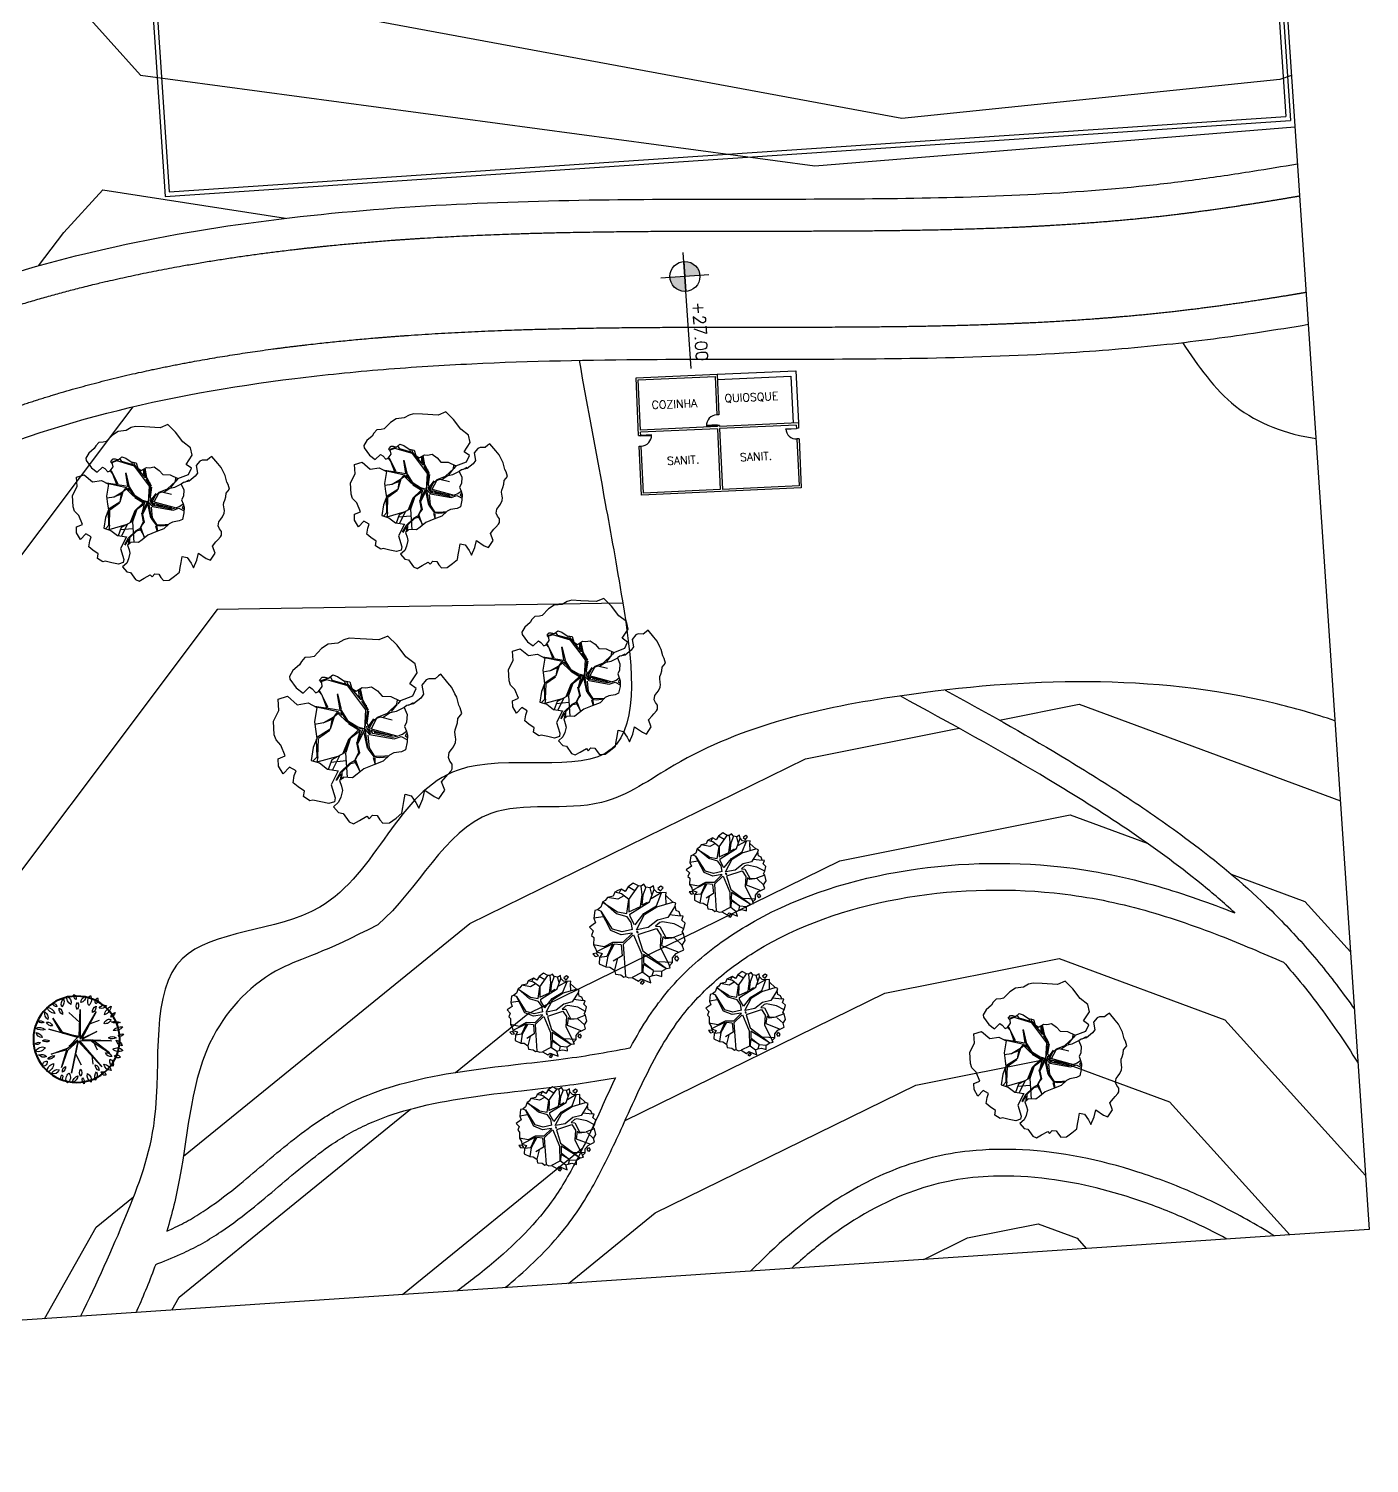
# Model space of a CAD drawing. Header units: millimetres. Extents: x 55520 to 96084, y -58491 to -49645.
# Drawn here: x 58714.5 to 58840, y -58491.3 to -58356.9 of the extents above; entities that cross this region are included whole.
import ezdxf
from ezdxf.enums import TextEntityAlignment as Align

# ---------------------------------------------------------------- set-up
doc = ezdxf.new("R2010")
doc.units = ezdxf.units.MM
for name, color, linetype in [('Alvenaria Corte', 30, 'Continuous'), ('Alvenaria Vista', 40, 'Continuous'), ('ARQ-COTAS', 1, 'Continuous'), ('ARQ-SÍMBOLOS', 2, 'Continuous'), ('ARQ-TEXTO2', 2, 'Continuous'), ('Caminhos Principais', 13, 'Continuous'), ('Cinza', 9, 'Continuous'), ('Curvas de Nível', 10, 'Continuous'), ('Esquadrias', 241, 'Continuous'), ('Linha Fina', 100, 'Continuous'), ('Árvores Existentes', 114, 'Continuous')]:
    doc.layers.add(name, color=color, linetype=linetype)
doc.styles.add('ATTR', font='romans.shx', dxfattribs={"width": 0.8, "height": 0.470416})
doc.styles.add('ROMANS', font='romans.shx')

# ---------------------------------------------------------------- blocks, each defined once
blk = doc.blocks.new('Quiosque e Banheiro')
at = {"layer": 'Alvenaria Corte'}
for p, q in [((50023.93, -44631.27), (50022.12, -44638.44)), ((50023.93, -44631.27), (50024.41, -44631.39)), ((50024.07, -44631.51), (50022.31, -44638.49)), ((50024.07, -44631.51), (50024.37, -44631.58)), ((50024.41, -44631.39), (50024.37, -44631.58)), ((50025.38, -44631.63), (50025.33, -44631.83)), ((50025.33, -44631.83), (50029.6, -44632.9)), ((50025.38, -44631.63), (50029.84, -44632.76)), ((50029.84, -44632.76), (50026.17, -44647.3)), ((50029.6, -44632.9), (50027.84, -44639.88)), ((50015.51, -44644.61), (50017.37, -44637.24)), ((50015.75, -44644.46), (50017.51, -44637.48)), ((50017.37, -44637.24), (50021.05, -44638.17)), ((50017.51, -44637.48), (50021, -44638.37)), ((50022.07, -44638.63), (50020.31, -44645.62)), ((50022.26, -44638.68), (50020.5, -44645.66)), ((50021.05, -44638.17), (50021, -44638.37)), ((50022.02, -44638.42), (50021.97, -44638.61)), ((50021.97, -44638.61), (50022.07, -44638.63)), ((50022.02, -44638.42), (50022.12, -44638.44)), ((50022.26, -44638.68), (50027.79, -44640.08)), ((50022.31, -44638.49), (50027.84, -44639.88)), ((50027.79, -44640.08), (50026.03, -44647.06)), ((50020.74, -44645.93), (50015.51, -44644.61)), ((50020.31, -44645.62), (50015.75, -44644.46)), ((50020.79, -44645.74), (50020.5, -44645.66)), ((50020.74, -44645.93), (50020.79, -44645.74)), ((50021.71, -44646.18), (50021.76, -44645.98)), ((50026.03, -44647.06), (50021.76, -44645.98)), ((50026.17, -44647.3), (50021.71, -44646.18))]:
    blk.add_line(p, q, dxfattribs=at)
at = {"layer": 'Alvenaria Vista'}
for p, q in [((50017.37, -44637.24), (50019.18, -44630.07)), ((50017.85, -44637.36), (50019.54, -44630.67)), ((50019.18, -44630.07), (50023.93, -44631.27)), ((50019.54, -44630.67), (50023.81, -44631.75))]:
    blk.add_line(p, q, dxfattribs=at)
at = {"layer": 'Esquadrias'}
for points in [[(50024.37, -44631.58), (50024.41, -44631.59), (50024.17, -44632.56), (50024.12, -44632.55)], [(50021.97, -44638.61), (50021.92, -44638.6), (50021.68, -44639.57), (50021.73, -44639.58)], [(50020.79, -44645.74), (50020.84, -44645.75), (50021.08, -44644.78), (50021.04, -44644.77)]]:
    blk.add_lwpolyline(points, close=True, dxfattribs=at)
at = {"layer": 'Linha Fina'}
for centre, start, end in [((50024.38, -44631.61), 254.36, 347.2976), ((50021.94, -44638.63), 164.36, 257.2976), ((50020.82, -44645.72), 344.36, 77.2976)]:
    blk.add_arc(centre, 0.975, start, end, dxfattribs=at)
at = {"layer": 'ARQ-TEXTO2', "char_height": 0.75, "attachment_point": 1, "rotation": 75.8288, "style": 'ROMANS'}
for s, insert in [('QUIOSQUE', (50019.37, -44637.13)), ('SANIT.', (50025.07, -44637.34)), ('COZINHA', (50018, -44643.85)), ('SANIT.', (50023.43, -44643.98))]:
    blk.add_mtext(s, dxfattribs=dict(at, insert=insert))
blk = doc.blocks.new('Nível_Planta')
at = {"layer": 'ARQ-SÍMBOLOS', "ltscale": 0.1}
h = blk.add_hatch(color=1, dxfattribs=at)
h.dxf.hatch_style = 1
h.paths.add_polyline_path([(-0.25, 0), (0, 0), (0, 0.25, 0.414214)])
h.paths.add_polyline_path([(0.25, 0), (0, 0), (0, -0.25, 0.414214)])
at = {"layer": 'ARQ-SÍMBOLOS', "color": 1}
for p, q in [((0, 0.4), (0, -0.4)), ((1.535, 0), (-0.4, 0))]:
    blk.add_line(p, q, dxfattribs=at)
at = {"layer": 'ARQ-SÍMBOLOS', "color": 1, "ltscale": 0.1}
blk.add_line((-0.25, 0), (0.25, 0), dxfattribs=at)
at = {"layer": 'ARQ-SÍMBOLOS', "color": 1}
blk.add_circle((0, 0), 0.25, dxfattribs=at)
at = {"layer": 'ARQ-TEXTO2', "style": 'ROMANS'}
blk.add_attdef('NIVEL-ACABADO', text='', height=0.2, dxfattribs=at).set_placement((0.432, 0.034), align=Align.BOTTOM_LEFT)
blk = doc.blocks.new('ARBOL')
at = {"color": 0, "linetype": 'ByBlock'}
for p, q in [((-1.375, 4.169), (-1.336, 4.042)), ((-1.336, 4.131), (-1.358, 4.18)), ((-1.302, 3.638), (-1.336, 4.131)), ((-1.034, 4.388), (-1.216, 4.399)), ((-0.978, 4.411), (-1.203, 4.42)), ((-0.543, 3.996), (-1.034, 4.388)), ((-0.889, 4.31), (-0.907, 4.428)), ((-0.509, 4.007), (-0.889, 4.31)), ((-0.587, 4.074), (-0.58, 4.163)), ((-0.52, 4.03), (-0.529, 4.132)), ((-1.203, 3.549), (-1.65, 3.817)), ((-1.079, 3.416), (-1.604, 3.774)), ((-1.336, 4.042), (-1.347, 3.661)), ((-1.013, 3.448), (-0.912, 3.884)), ((-0.967, 3.437), (-0.9, 3.895)), ((-0.33, 3.169), (-0.543, 3.996)), ((-0.353, 3.494), (-0.509, 4.007)), ((-0.364, 3.572), (-0.3, 3.784)), ((-0.33, 3.505), (-0.263, 3.774)), ((-0.298, 3.471), (-0.236, 3.794)), ((-1.593, 3.281), (-1.837, 3.338)), ((-1.357, 3.282), (-1.614, 3.282)), ((-1.269, 3.327), (-1.593, 3.281)), ((-1.246, 3.327), (-1.48, 3.047)), ((-1.313, 3.315), (-1.48, 3.047)), ((-1.113, 3.416), (-1.269, 3.327)), ((-1.102, 3.37), (-1.246, 3.327)), ((-0.978, 3.405), (-1.203, 3.549)), ((-1.102, 3.37), (-0.967, 3.058)), ((-1.022, 3.292), (-1.079, 3.416)), ((-0.933, 3.013), (-1.013, 3.393)), ((-0.912, 3.047), (-0.978, 3.405)), ((-0.298, 3.448), (-0.353, 3.494)), ((-0.286, 3.136), (-0.341, 3.437)), ((-0.263, 3.136), (-0.298, 3.448)), ((-1.961, 2.935), (-2.139, 2.455)), ((-1.905, 2.924), (-2.117, 2.466)), ((-1.48, 3.047), (-1.906, 2.969)), ((-1.893, 2.935), (-1.502, 3.024)), ((-0.721, 2.678), (-0.944, 2.991)), ((-0.744, 2.756), (-0.933, 3.013)), ((-0.733, 2.802), (-0.912, 3.047)), ((-0.567, 2.667), (-0.33, 3.169)), ((-0.567, 2.667), (-0.286, 3.136)), ((-0.442, 2.802), (-0.263, 3.102)), ((0.207, 2.846), (0.553, 2.98)), ((0.33, 2.846), (0.565, 2.98)), ((0.553, 2.98), (0.619, 3.091)), ((0.587, 2.98), (0.695, 3.036)), ((-2.117, 2.466), (-2.284, 2.39)), ((-1.112, 2.578), (-1.413, 2.265)), ((-1.101, 2.567), (-1.357, 2.265)), ((-1.313, 2.265), (-1.044, 2.578)), ((-0.765, 2.712), (-1.112, 2.578)), ((-0.732, 2.667), (-1.101, 2.567)), ((-0.567, 2.667), (-0.921, 2.354)), ((-0.91, 2.399), (-0.687, 2.701)), ((-0.631, 2.678), (-0.91, 2.399)), ((-0.554, 2.666), (-0.744, 2.756)), ((-0.554, 2.666), (-0.733, 2.802)), ((-0.631, 2.589), (-0.709, 2.142)), ((-0.567, 2.667), (-0.698, 2.119)), ((-0.553, 2.477), (-0.653, 2.13)), ((-0.567, 2.667), (-0.497, 2.476)), ((-0.486, 2.733), (-0.509, 2.666)), ((-0.509, 2.666), (-0.465, 2.488)), ((-0.497, 2.476), (0.105, 2.096)), ((-0.465, 2.488), (-0.442, 2.666)), ((-0.442, 2.666), (-0.442, 2.802)), ((-0.441, 2.701), (-0.218, 2.846)), ((-0.43, 2.656), (-0.262, 2.79)), ((-0.419, 2.632), (0.229, 2.13)), ((-0.419, 2.577), (0.083, 2.197)), ((-0.408, 2.465), (-0.419, 2.577)), ((0.071, 2.153), (-0.408, 2.465)), ((-0.385, 2.611), (-0.129, 2.824)), ((0.083, 2.197), (-0.353, 2.476)), ((-0.262, 2.79), (-0.106, 2.846)), ((-0.129, 2.824), (-0.017, 2.824)), ((-0.106, 2.846), (0.24, 2.846)), ((-0.017, 2.824), (0.262, 2.622)), ((0.05, 2.79), (0.285, 2.835)), ((0.24, 2.846), (0.464, 2.801)), ((0.464, 2.801), (0.72, 2.822)), ((0.848, 2.833), (1.011, 2.846)), ((-2.106, 2.444), (-2.191, 2.315)), ((-1.581, 2.242), (-2.191, 2.315)), ((-1.77, 2.22), (-1.968, 2.002)), ((-1.514, 2.251), (-1.864, 1.941)), ((-1.825, 2.171), (-1.406, 2.041)), ((-1.357, 2.265), (-1.77, 2.22)), ((-1.335, 2.253), (-1.56, 1.588)), ((-0.989, 2.119), (-1.167, 1.963)), ((-1.044, 2.053), (-1.167, 1.952)), ((-0.966, 2.097), (-1.044, 2.053)), ((-0.933, 2.41), (-0.989, 2.119)), ((-0.921, 2.354), (-0.966, 2.097)), ((-0.698, 2.119), (-0.631, 1.84)), ((-0.653, 2.13), (-0.609, 1.862)), ((0.229, 2.13), (0.071, 2.153)), ((0.105, 2.096), (0.318, 2.084)), ((0.261, 2.13), (0.374, 2.13)), ((0.318, 2.084), (0.443, 1.93)), ((0.374, 2.13), (0.51, 2.162)), ((0.429, 2.063), (0.469, 1.983)), ((0.44, 2.063), (0.504, 2.095)), ((-1.681, 1.796), (-1.893, 1.628)), ((-1.871, 1.616), (-1.681, 1.751)), ((-1.681, 1.751), (-1.762, 1.589)), ((-1.636, 1.784), (-1.725, 1.6)), ((-1.346, 1.93), (-1.681, 1.796)), ((-1.324, 1.907), (-1.636, 1.784)), ((-1.167, 1.952), (-1.346, 1.93)), ((-1.19, 1.885), (-1.324, 1.907)), ((-1.19, 1.952), (-1.156, 1.616)), ((-1.156, 1.592), (-1.145, 1.941)), ((-0.653, 1.829), (-0.676, 1.661)), ((-0.676, 1.661), (-0.671, 1.632)), ((-0.62, 1.796), (-0.664, 1.673)), ((-0.664, 1.673), (-0.653, 1.631)), ((-0.631, 1.84), (-0.497, 1.762)), ((-0.609, 1.862), (-0.452, 1.784)), ((-0.497, 1.762), (-0.257, 1.692)), ((-0.452, 1.784), (-0.214, 1.71)), ((-1.795, 1.523), (-1.793, 1.527))]:
    blk.add_line(p, q, dxfattribs=at)
for p, q in [((-0.272, 3.281), (-0.266, 3.278)), ((-0.266, 3.278), (-0.257, 3.276))]:
    blk.add_line(p, q)
at = {"color": 0, "linetype": 'ByBlock', "flags": 128}
for points in [[(-2.006, 4.806), (-1.93, 4.502), (-1.803, 4.292), (-1.567, 4.384), (-1.517, 4.308), (-1.466, 4.165), (-1.382, 4.165), (-1.23, 4.258), (-1.205, 4.359), (-1.23, 4.452), (-1.129, 4.502), (-1.061, 4.477), (-0.969, 4.41), (-0.825, 4.452), (-0.715, 4.359), (-0.597, 4.174), (-0.446, 4.081), (-0.471, 3.887), (-0.386, 3.769), (-0.184, 3.803), (-0.091, 3.752), (0.069, 3.719), (0.179, 3.542), (0.246, 3.356), (0.474, 3.255), (0.668, 3.036), (1.064, 3.028), (1.233, 3.188), (1.115, 3.382), (1.427, 3.592), (1.469, 3.853), (1.301, 4.14), (1.199, 4.536), (1.056, 4.881), (0.769, 4.881), (0.288, 5.109), (0.01, 5.244), (-0.15, 5.261), (-0.344, 5.235), (-0.614, 5.311), (-0.833, 5.269), (-1.12, 5.143), (-1.222, 5.16), (-1.373, 5.21), (-1.508, 5.151), (-1.593, 5.075), (-1.829, 4.999), (-1.981, 4.881), (-2.006, 4.806)], [(-2.06, 1.565), (-2.097, 1.177), (-2.157, 1.08), (-2.327, 1.092), (-2.521, 1.226), (-2.715, 1.359), (-2.8, 1.371), (-2.922, 1.553), (-2.837, 1.686), (-2.958, 1.868), (-3.043, 2.025), (-2.934, 2.207), (-2.837, 2.316), (-2.97, 2.486), (-3.213, 2.377), (-3.249, 2.631), (-3.176, 2.825), (-2.958, 2.825), (-2.958, 3.153), (-3.031, 3.346), (-3.019, 3.504), (-2.897, 3.868), (-2.631, 4.098), (-2.533, 4.401), (-2.255, 4.377), (-2.085, 4.049), (-1.781, 3.977), (-1.599, 3.759), (-1.818, 3.407), (-1.89, 3.141), (-1.939, 2.947), (-2.133, 2.741), (-2.327, 2.425), (-2.133, 2.268), (-1.987, 2.013), (-1.721, 1.856), (-2.06, 1.565)], [(-1.677, 1.613), (-1.791, 1.581), (-1.802, 1.415), (-1.823, 1.29), (-1.937, 1.134), (-2.052, 1.02), (-2.239, 0.957), (-2.166, 0.749), (-2.052, 0.676), (-1.989, 0.385), (-1.896, 0.291), (-1.698, 0.312), (-1.458, 0.343), (-1.427, 0.25), (-1.302, 0.312), (-1.177, 0.25), (-1.156, 0.114), (-1.114, -0.01), (-0.927, -0.073), (-0.708, -0.021), (-0.5, 0.042), (-0.417, 0.187), (-0.323, 0.333), (-0.208, 0.51), (-0.063, 0.406), (-0.01, 0.177), (0, 0), (0.208, 0.198), (0.354, 0.406), (0.531, 0.135), (0.635, 0.021), (0.885, 0.187), (0.885, 0.447), (1.052, 0.531), (1.135, 0.572), (1.26, 0.635), (1.312, 0.676), (1.364, 0.791), (1.333, 0.905), (1.333, 1.009), (1.406, 1.134), (1.5, 1.196), (1.583, 1.238), (1.687, 1.332), (1.729, 1.415), (1.74, 1.477), (1.781, 1.613), (1.812, 1.675), (1.875, 1.737), (1.948, 1.831), (2.01, 1.945), (2.166, 2.029), (2.187, 2.195), (2.177, 2.289), (2.208, 2.518), (2.198, 2.622), (2.187, 2.83), (2.135, 2.996), (2.041, 3.298), (1.958, 3.277), (1.833, 3.236), (1.677, 3.308), (1.594, 3.308), (1.416, 3.215), (1.364, 2.955), (1.25, 2.882), (0.989, 2.809), (0.802, 2.84), (0.708, 2.819), (0.708, 2.601), (0.614, 2.403), (0.51, 2.31), (0.51, 2.164), (0.5, 2.05), (0.417, 1.873), (0.281, 1.685), (0.156, 1.675), (-0.063, 1.727), (-0.198, 1.717), (-0.427, 1.623), (-0.719, 1.633), (-1.021, 1.633), (-1.26, 1.561), (-1.416, 1.519), (-1.656, 1.633), (-1.677, 1.613)]]:
    blk.add_lwpolyline(points, dxfattribs=at)
blk = doc.blocks.new('tree 17')
at = {"color": 0, "linetype": 'ByBlock'}
for p, q in [((-0.149, 0.772), (-0.808, 1.664)), ((-0.808, 1.664), (-0.082, 0.822)), ((-0.215, 1.813), (-0.082, 0.152)), ((-0.033, 0.269), (-0.182, 1.747)), ((-0.182, 1.747), (-0.149, 0.772)), ((-0.082, 0.152), (-1.511, 1.221)), ((-1.511, 1.221), (-0.099, 0.075)), ((-0.89, 0.728), (-1.344, 0.756)), ((-0.082, 0.822), (-0.619, 1.038)), ((0.327, 1.071), (-0.033, 0.269)), ((0.001, 0.186), (1.346, 1.116)), ((1.346, 1.116), (0.017, 0.269)), ((0.017, 0.269), (0.327, 1.071)), ((0.765, 0.778), (0.909, 1.26)), ((-0.099, 0.075), (-1.738, -0.385)), ((-1.738, -0.385), (-0.082, 0.075)), ((-0.719, -0.113), (-1.344, 0.152)), ((-0.082, 0.075), (-0.542, -0.512)), ((-0.431, -0.496), (-0.049, 0.058)), ((-0.049, 0.058), (-0.326, -0.401)), ((-0.326, -0.401), (0.084, 0.058)), ((1.54, 0.285), (0.001, 0.186)), ((0.084, 0.058), (0.626, -1.404)), ((0.626, -1.404), (0.1, 0.136)), ((0.1, 0.136), (0.444, -0.795)), ((0.15, 0.152), (1.54, 0.285)), ((0.361, -0.684), (0.15, 0.152)), ((0.865, 0.224), (1.418, -0.302)), ((-0.542, -0.512), (-1.411, -0.878)), ((-1.411, -0.878), (-0.509, -0.545)), ((-0.686, -1.37), (-0.431, -0.496)), ((-0.509, -0.545), (-0.686, -1.37)), ((1.18, -1.16), (0.361, -0.684)), ((0.444, -0.795), (1.18, -1.16))]:
    blk.add_line(p, q, dxfattribs=at)
for points in [[(-0.733, 2.356, 0.375302), (-0.637, 1.847)], [(-0.637, 1.847, 0.375302), (-0.733, 2.356)], [(-0.191, 2.048, 0.30277), (-0.499, 2.346)], [(-0.499, 2.346, 0.30277), (-0.191, 2.048)], [(0.106, 2.463, 0.350689), (0.021, 2.165)], [(0.021, 2.165, 0.350689), (0.106, 2.463)], [(0.478, 2.441, 0.27027), (0.329, 1.921)], [(0.329, 1.921, 0.27027), (0.478, 2.441)], [(0.711, 2.314, 0.218613), (0.775, 1.868)], [(0.775, 1.868, 0.218613), (0.711, 2.314)], [(-1.391, 1.326, 0.363335), (-1.731, 1.687)], [(-1.731, 1.687, 0.363335), (-1.391, 1.326)], [(-1.147, 1.666, 0.420523), (-1.518, 1.793)], [(-1.518, 1.793, 0.420523), (-1.147, 1.666)], [(-1.072, 2.208, 0.45154), (-0.987, 1.9)], [(-0.987, 1.9, 0.45154), (-1.072, 2.208)], [(-1.009, 1.762, 0.408258), (-0.807, 1.454)], [(-0.807, 1.454, 0.408258), (-1.009, 1.762)], [(-0.053, 2.048, 0.340953), (-0.032, 1.666)], [(-0.032, 1.666, 0.340953), (-0.053, 2.048)], [(0.913, 1.836, 0.440076), (0.722, 1.485)], [(0.722, 1.485, 0.440076), (0.913, 1.836)], [(1.253, 2.091, 0.288468), (1.019, 1.847)], [(1.019, 1.847, 0.288468), (1.253, 2.091)], [(1.592, 1.9, 0.268637), (1.168, 1.539)], [(1.168, 1.539, 0.268637), (1.592, 1.9)], [(1.645, 1.666, 0.386862), (1.539, 1.273)], [(1.539, 1.273, 0.386862), (1.645, 1.666)], [(-1.752, 0.923, 0.295875), (-2.177, 0.827)], [(-2.177, 0.827, 0.295875), (-1.752, 0.923)], [(-1.954, 1.39, 0.525994), (-1.773, 1.167)], [(-1.773, 1.167, 0.525994), (-1.954, 1.39)], [(-1.38, 0.88, 0.343163), (-1.699, 1.061)], [(-1.699, 1.061, 0.343163), (-1.38, 0.88)], [(1.645, 1.124, 0.341117), (1.327, 0.912)], [(1.327, 0.912, 0.341117), (1.645, 1.124)], [(2.229, 0.869, 0.343561), (1.709, 0.753)], [(1.709, 0.753, 0.343561), (2.229, 0.869)], [(2.07, 1.22, 0.443589), (1.773, 1.124)], [(1.773, 1.124, 0.443589), (2.07, 1.22)], [(-2.017, 0.169, 0.288328), (-2.325, 0.243)], [(-2.325, 0.243, 0.288328), (-2.017, 0.169)], [(-1.816, 0.445, 0.362144), (-2.272, 0.604)], [(-2.272, 0.604, 0.362144), (-1.816, 0.445)], [(-1.561, 0.115, 0.309468), (-1.932, 0.084)], [(-1.932, 0.084, 0.309468), (-1.561, 0.115)], [(1.9, 0.179, 0.326555), (1.539, 0.147)], [(1.539, 0.147, 0.326555), (1.9, 0.179)], [(2.198, 0.625, 0.38021), (1.89, 0.349)], [(1.89, 0.349, 0.38021), (2.198, 0.625)], [(2.325, 0.02, 0.383832), (2.06, 0.115)], [(2.06, 0.115, 0.383832), (2.325, 0.02)], [(-1.89, -0.054, 0.289447), (-2.23, -0.373)], [(-2.23, -0.373, 0.289447), (-1.89, -0.054)], [(-1.731, -0.511, 0.447347), (-2.23, -0.628)], [(-2.23, -0.628, 0.447347), (-1.731, -0.511)], [(-1.37, -0.67, 0.315606), (-1.656, -0.851)], [(-1.656, -0.851, 0.315606), (-1.37, -0.67)], [(1.677, -0.787, 0.340003), (1.338, -0.639)], [(1.338, -0.639, 0.340003), (1.677, -0.787)], [(2.134, -0.532, 0.317134), (1.741, -0.649)], [(1.741, -0.649, 0.317134), (2.134, -0.532)], [(2.272, -0.352, 0.351781), (1.826, -0.171)], [(1.826, -0.171, 0.351781), (2.272, -0.352)], [(-1.784, -0.862, 0.306984), (-2.081, -0.947)], [(-2.081, -0.947, 0.306984), (-1.784, -0.862)], [(-1.529, -1, 0.414115), (-1.688, -1.403)], [(-1.688, -1.403, 0.414115), (-1.529, -1)], [(-1.179, -1.276, 0.365918), (-1.582, -1.637)], [(-1.582, -1.637, 0.365918), (-1.179, -1.276)], [(-0.765, -1.191, 0.285981), (-0.934, -1.552)], [(-0.934, -1.552, 0.285981), (-0.765, -1.191)], [(0.01, -1.414, 0.328832), (0.042, -1.764)], [(0.042, -1.764, 0.328832), (0.01, -1.414)], [(0.786, -1.201, 0.368927), (0.987, -1.499)], [(0.987, -1.499, 0.368927), (0.786, -1.201)], [(1.529, -1.541, 0.303563), (1.125, -1.414)], [(1.125, -1.414, 0.303563), (1.529, -1.541)], [(1.762, -1.425, 0.316942), (1.412, -1.032)], [(1.412, -1.032, 0.316942), (1.762, -1.425)], [(1.752, -0.904, 0.40592), (1.943, -1.106)], [(1.943, -1.106, 0.40592), (1.752, -0.904)], [(-1.03, -1.605, 0.559657), (-1.264, -1.839)], [(-1.264, -1.839, 0.559657), (-1.03, -1.605)], [(-0.786, -1.616, 0.321275), (-0.68, -2.019)], [(-0.68, -2.019, 0.321275), (-0.786, -1.616)], [(-0.308, -1.648, 0.362047), (-0.478, -2.168)], [(-0.478, -2.168, 0.362047), (-0.308, -1.648)], [(-0.043, -1.881, 0.345907), (-0.106, -2.179)], [(-0.106, -2.179, 0.345907), (-0.043, -1.881)], [(0.212, -1.775, 0.339938), (0.488, -2.072)], [(0.488, -2.072, 0.339938), (0.212, -1.775)], [(0.616, -1.584, 0.235997), (0.722, -2.094)], [(0.722, -2.094, 0.235997), (0.616, -1.584)], [(0.987, -1.626, 0.337084), (1.062, -1.924)], [(1.062, -1.924, 0.337084), (0.987, -1.626)]]:
    blk.add_lwpolyline(points, format="xyb")
at = {"lineweight": 40}
blk.add_circle((0, 0), 2.242, dxfattribs=at)
blk = doc.blocks.new('árvore_media')
for p, q in [((55224.74, -51939.89), (55225.62, -51940.54)), ((55225.38, -51940.37), (55225.54, -51939.52)), ((55226.59, -51939.35), (55226.15, -51940.06)), ((55226.95, -51939.38), (55227.19, -51940.18)), ((55227.28, -51940.08), (55227.84, -51939.55)), ((55227.76, -51941.17), (55228.36, -51939.86)), ((55224.65, -51941.34), (55223.66, -51940.88)), ((55223.66, -51940.91), (55224.06, -51941.73)), ((55224.56, -51940.6), (55223.9, -51940.57)), ((55224.72, -51941.34), (55224.45, -51940.06)), ((55225.62, -51940.54), (55225.76, -51941.34)), ((55226.15, -51940.06), (55225.91, -51940.97)), ((55225.91, -51940.97), (55225.96, -51941.19)), ((55226.26, -51941.19), (55227.15, -51940.8)), ((55227.26, -51940.83), (55227.08, -51941.02)), ((55227.1, -51941.02), (55227.76, -51941.17)), ((55227.17, -51940.8), (55227.19, -51940.12)), ((55227.23, -51940.09), (55227.26, -51940.83)), ((55227.87, -51941.28), (55229.38, -51940.66)), ((55228.07, -51942.64), (55229.57, -51940.91)), ((55229.57, -51940.94), (55228.36, -51942.61)), ((55229.15, -51940.4), (55229.02, -51941.53)), ((55223.13, -51942.07), (55223.75, -51942.35)), ((55223.73, -51941.65), (55223.2, -51941.76)), ((55224.3, -51941.87), (55223.35, -51941.45)), ((55225.16, -51943.46), (55224.3, -51941.87)), ((55224.48, -51942.41), (55224.3, -51942.04)), ((55225.18, -51942.38), (55224.65, -51941.34)), ((55225.27, -51942.33), (55224.72, -51941.34)), ((55225.76, -51941.34), (55226.29, -51942.1)), ((55225.96, -51941.19), (55226.22, -51941.53)), ((55226.22, -51941.53), (55226.26, -51941.19)), ((55226.29, -51942.1), (55226.4, -51943)), ((55226.42, -51941.48), (55226.95, -51941.17)), ((55226.79, -51942.92), (55226.42, -51941.48)), ((55226.95, -51941.17), (55227.87, -51941.28)), ((55229, -51942.66), (55229.66, -51941.93)), ((55229.66, -51941.93), (55229.15, -51942.66)), ((55229.68, -51941.93), (55229.77, -51941.28)), ((55229.68, -51941.93), (55230.08, -51942.07)), ((55224.01, -51943.46), (55223, -51942.64)), ((55223.7, -51942.41), (55223.02, -51942.44)), ((55223.37, -51942.95), (55223.02, -51943.46)), ((55224.61, -51942.61), (55223.7, -51942.41)), ((55223.75, -51942.35), (55224.5, -51942.5)), ((55224.5, -51942.5), (55224.48, -51942.41)), ((55224.96, -51943.54), (55224.61, -51942.61)), ((55226, -51943.12), (55225.18, -51942.38)), ((55226.4, -51943.03), (55225.27, -51942.33)), ((55226, -51943.15), (55225.34, -51943.46)), ((55226.79, -51943.29), (55228.34, -51942.75)), ((55226.79, -51943.32), (55227.48, -51944.14)), ((55226.82, -51942.95), (55228.07, -51942.64)), ((55228.34, -51942.75), (55229.75, -51942.83)), ((55228.36, -51942.61), (55229, -51942.66)), ((55229.15, -51942.69), (55229.73, -51942.75)), ((55229.73, -51942.75), (55230.13, -51942.3)), ((55229.75, -51942.83), (55230.1, -51943.63)), ((55223.46, -51944.19), (55223.15, -51944.02)), ((55223.53, -51944.02), (55223.37, -51944.53)), ((55224.01, -51943.46), (55223.53, -51944.02)), ((55223.7, -51943.85), (55223.93, -51944.33)), ((55223.93, -51944.33), (55223.73, -51945.13)), ((55225.09, -51943.71), (55224.01, -51943.46)), ((55224.04, -51943.46), (55224.96, -51943.54)), ((55224.06, -51945.55), (55224.9, -51944.42)), ((55224.92, -51944.42), (55225.09, -51943.71)), ((55225.36, -51943.68), (55225.05, -51944.5)), ((55225.34, -51943.46), (55225.16, -51943.46)), ((55225.82, -51943.4), (55225.36, -51943.68)), ((55226.35, -51943.34), (55225.82, -51943.4)), ((55226.48, -51944.16), (55226.22, -51944.9)), ((55226.71, -51944.25), (55226.33, -51945.04)), ((55226.35, -51943.34), (55226.48, -51944.16)), ((55226.64, -51943.37), (55227.32, -51944.16)), ((55226.64, -51943.4), (55226.71, -51944.25)), ((55227.32, -51944.16), (55227.26, -51944.96)), ((55227.5, -51944.31), (55227.41, -51944.84)), ((55227.48, -51944.14), (55229.99, -51944.14)), ((55227.5, -51944.31), (55228.36, -51944.28)), ((55228.36, -51944.28), (55228.74, -51945.01)), ((55225.05, -51944.5), (55224.06, -51945.52)), ((55226.22, -51944.9), (55224.76, -51945.69)), ((55226.33, -51945.04), (55224.76, -51945.72)), ((55225.23, -51945.55), (55225.29, -51946.29)), ((55227.26, -51944.96), (55227.57, -51945.64)), ((55227.37, -51944.96), (55227.92, -51946.26)), ((55227.39, -51944.98), (55228.32, -51945.47)), ((55227.41, -51944.84), (55228.32, -51945.41)), ((55228.32, -51945.41), (55229.13, -51945.61)), ((55228.32, -51945.47), (55228.36, -51946.06)), ((55228.58, -51944.7), (55229.44, -51944.96)), ((55224.76, -51945.72), (55224.65, -51945.97)), ((55227.57, -51945.64), (55227.35, -51946.46))]:
    blk.add_line(p, q)
for points in [[(55223.9, -51940.57), (55223.66, -51940.53), (55223.66, -51940.91), (55223.61, -51941.23), (55223.35, -51941.45), (55223.06, -51941.48), (55223.2, -51941.76), (55223.13, -51942.07), (55222.89, -51942.22), (55223.02, -51942.44), (55223, -51942.64), (55222.75, -51943.04), (55223.02, -51943.46), (55223.36, -51943.71), (55223.15, -51944.02), (55223.25, -51944.27), (55223.37, -51944.53), (55223.66, -51944.66), (55223.73, -51945.13), (55223.97, -51945.33), (55224.06, -51945.52), (55224.46, -51945.69), (55224.65, -51945.97), (55224.68, -51946.18), (55225.29, -51946.29), (55225.65, -51946.18), (55225.95, -51946.68), (55226.26, -51946.4), (55226.61, -51946.57), (55226.78, -51946.4), (55227.35, -51946.46), (55227.69, -51946.29), (55227.92, -51946.26), (55228.08, -51945.83), (55228.36, -51946.06), (55228.85, -51946.11), (55229.13, -51945.61), (55229.18, -51945.3), (55229.44, -51944.96), (55229.76, -51944.91), (55229.84, -51944.49), (55230.03, -51944.27), (55229.99, -51944.14), (55230.12, -51943.88), (55230.1, -51943.63), (55230.42, -51943.14), (55230.26, -51942.93), (55230.61, -51942.19), (55230.13, -51942.3), (55230.08, -51942.07), (55230.03, -51941.73), (55230.17, -51941.3), (55229.77, -51941.28), (55229.57, -51940.91), (55229.54, -51940.6), (55229.38, -51940.66), (55229.15, -51940.4), (55228.77, -51940.38), (55228.46, -51940.07), (55228.36, -51939.86), (55228.21, -51939.46), (55227.84, -51939.55), (55227.5, -51939.29), (55226.95, -51939.38), (55226.81, -51939.5), (55226.59, -51939.35), (55226.15, -51939.22), (55225.9, -51939.46), (55225.59, -51939.32), (55225.54, -51939.52), (55225.24, -51939.61), (55225.12, -51939.85), (55224.74, -51939.89), (55224.55, -51939.82), (55224.45, -51940.06)], [(55228.65, -51940.06), (55228.87, -51939.92), (55229.05, -51940.06), (55228.85, -51940.2)], [(55223.28, -51940.74), (55223.14, -51940.91), (55223.3, -51941.16), (55223.5, -51940.95)], [(55226.66, -51942.92), (55226.55, -51942.95), (55226.53, -51943.03), (55226.62, -51943)], [(55230.5, -51942.68), (55230.42, -51942.86), (55230.59, -51943.04), (55230.67, -51942.86)], [(55228.24, -51946.12), (55228.02, -51946.26), (55228.04, -51946.55), (55228.26, -51946.38)]]:
    blk.add_lwpolyline(points, close=True)
at = {"style": 'ATTR', "width": 0.8, "flags": 9}
blk.add_attdef('ESTCODE', (55226.66, -51942.92), '', height=0.0000158, dxfattribs=at)

msp = doc.modelspace()

# ---------------------------------------------------------------- linework, layer by layer
at = {"layer": 'Alvenaria Corte'}
for p, q in [((58820.187, -58186.839), (58832.2, -58365.09)), ((58820.585, -58186.801), (58832.626, -58365.462)), ((58715.286, -58195.254), (58727.235, -58372.565)), ((58715.685, -58195.229), (58727.608, -58372.139)), ((58727.235, -58372.565), (58832.626, -58365.462)), ((58727.608, -58372.139), (58832.2, -58365.09))]:
    msp.add_line(p, q, dxfattribs=at)
at = {"layer": 'Alvenaria Vista'}
msp.add_open_spline([(58626.903, -58483.712), (58608.543, -58421.219), (58590.182, -58358.726), (58571.822, -58296.233), (58570.208, -58286.067), (58568.595, -58275.9), (58566.981, -58265.734), (58568.382, -58253.218), (58569.783, -58240.702), (58571.183, -58228.186), (58578.291, -58219.793), (58585.4, -58211.401), (58592.508, -58203.008), (58649.395, -58199.415), (58706.283, -58195.823), (58763.17, -58192.23), (58782.434, -58190.409), (58801.697, -58188.587), (58820.96, -58186.766)], degree=3, knots=[20.3224163, 20.3224163, 20.3224163, 20.3224163, 21.3053757, 21.3053757, 21.3053757, 22.3053757, 22.3053757, 22.3053757, 23.3053757, 23.3053757, 23.3053757, 24.3053757, 24.3053757, 24.3053757, 25.3053757, 25.3053757, 25.3053757, 25.5933686, 25.5933686, 25.5933686, 25.5933686], dxfattribs=at)
at = {"layer": 'ARQ-COTAS'}
msp.add_lwpolyline([(58810.824, -58036.366), (58840.004, -58469.35), (58514.858, -58491.263), (58485.678, -58058.279)], close=True, dxfattribs=at)
at = {"layer": 'Caminhos Principais'}
for points, knots in [([(58617.844, -58420.949), (58625.145, -58428.43), (58632.517, -58436.024), (58642.274, -58447.185), (58644.897, -58450.302), (58647.791, -58453.942), (58648.133, -58454.376), (58648.473, -58454.81), (58648.837, -58454.14), (58649.198, -58453.469), (58650.219, -58451.549), (58650.873, -58450.297), (58651.991, -58448.101), (58652.462, -58447.159), (58653.4, -58445.251), (58653.866, -58444.287), (58655.263, -58441.368), (58656.189, -58439.388), (58658.988, -58433.386), (58660.879, -58429.301), (58664.907, -58421.172), (58667.045, -58417.127), (58671.802, -58409.286), (58674.421, -58405.488), (58678.687, -58400.426), (58680.03, -58398.958), (58682.369, -58396.636), (58683.321, -58395.747), (58685.288, -58394.032), (58686.297, -58393.209), (58689.392, -58390.841), (58691.546, -58389.396), (58698.185, -58385.45), (58702.875, -58383.304), (58712.568, -58379.761), (58717.573, -58378.364), (58727.693, -58376.138), (58732.81, -58375.31), (58743.173, -58374.043), (58748.402, -58373.621), (58758.716, -58373.068), (58763.803, -58372.937), (58777.515, -58372.764), (58785.999, -58372.856), (58802.538, -58372.68), (58810.592, -58372.411), (58820.21, -58371.433), (58821.971, -58371.225), (58825.515, -58370.751), (58827.294, -58370.487), (58830.474, -58369.982), (58831.872, -58369.749), (58833.276, -58369.507)], [0, 0, 0, 0, 31.4096718, 31.4096718, 43.1663985, 43.1663985, 44.747182, 44.747182, 44.747182, 47.0850167, 47.0850167, 51.4159509, 51.4159509, 54.6318345, 54.6318345, 57.8477182, 57.8477182, 64.2794854, 64.2794854, 77.14302, 77.14302, 90.0065545, 90.0065545, 102.8700891, 102.8700891, 108.357779, 108.357779, 111.9079407, 111.9079407, 115.4581024, 115.4581024, 122.5584259, 122.5584259, 136.6347641, 136.6347641, 150.7111024, 150.7111024, 164.7874406, 164.7874406, 179.4660261, 179.4660261, 194.1446116, 194.1446116, 219.5869132, 219.5869132, 245.0292148, 245.0292148, 250.783382, 250.783382, 256.5375492, 256.5375492, 261.0160037, 261.0160037, 261.0160037, 261.0160037]), ([(58665.291, -58481.125), (58664.938, -58480.396), (58664.577, -58479.672), (58662.936, -58476.464), (58661.577, -58474.028), (58659.483, -58470.533), (58658.804, -58469.436), (58658.112, -58468.35), (58658.219, -58468.16), (58658.326, -58467.97), (58659.564, -58465.777), (58660.69, -58463.752), (58662.855, -58459.751), (58663.896, -58457.78), (58665.512, -58454.604), (58666.099, -58453.424), (58667.251, -58451.066), (58667.818, -58449.885), (58669.501, -58446.343), (58670.596, -58443.984), (58673.863, -58436.977), (58676.017, -58432.396), (58680.539, -58423.747), (58682.907, -58419.681), (58687.357, -58413.37), (58689.34, -58410.93), (58692.187, -58408.011), (58692.923, -58407.302), (58694.558, -58405.833), (58695.471, -58405.077), (58697.374, -58403.619), (58698.362, -58402.919), (58701.43, -58400.906), (58703.614, -58399.677), (58710.746, -58396.209), (58716.104, -58394.338), (58727.421, -58391.417), (58733.376, -58390.364), (58742.141, -58389.276), (58744.909, -58388.997), (58750.438, -58388.546), (58753.201, -58388.374), (58761.489, -58387.978), (58767.013, -58387.877), (58780.937, -58387.779), (58789.342, -58387.865), (58802.3, -58387.643), (58806.841, -58387.498), (58814.605, -58387.029), (58817.825, -58386.769), (58822.503, -58386.265), (58823.958, -58386.09), (58826.846, -58385.708), (58828.281, -58385.503), (58831.244, -58385.052), (58832.77, -58384.806), (58834.289, -58384.55)], [648.6141934, 648.6141934, 648.6141934, 648.6141934, 650.8894066, 650.8894066, 658.7575786, 658.7575786, 662.4076466, 662.4076466, 662.4076466, 663.0563843, 663.0563843, 669.889763, 669.889763, 676.3361777, 676.3361777, 680.087669, 680.087669, 683.8391603, 683.8391603, 691.3421429, 691.3421429, 706.3388299, 706.3388299, 721.335517, 721.335517, 732.2650832, 732.2650832, 735.9601657, 735.9601657, 740.2703035, 740.2703035, 744.5804412, 744.5804412, 753.2007168, 753.2007168, 771.2526962, 771.2526962, 789.3046755, 789.3046755, 797.6097083, 797.6097083, 805.914741, 805.914741, 822.5248065, 822.5248065, 847.7644306, 847.7644306, 861.3504016, 861.3504016, 870.9602457, 870.9602457, 875.2966967, 875.2966967, 879.6331477, 879.6331477, 884.2905991, 884.2905991, 884.2905991, 884.2905991])]:
    msp.add_open_spline(points, degree=3, knots=knots, dxfattribs=at)
for points, weights, knots in [([(58616.969, -58424.348), (58620.652, -58428.126), (58624.338, -58431.929), (58630.978, -58438.994), (58633.943, -58442.231), (58640.018, -58449.146), (58643.124, -58452.842), (58646.11, -58456.659), (58646.112, -58456.661), (58646.113, -58456.662), (58646.114, -58456.663), (58646.426, -58457.062), (58646.738, -58457.461), (58647.05, -58457.86), (58647.474, -58458.402), (58648.105, -58458.678), (58648.792, -58458.62), (58649.478, -58458.563), (58650.055, -58458.186), (58650.383, -58457.581), (58650.625, -58457.135), (58650.867, -58456.69), (58651.109, -58456.244), (58651.109, -58456.243), (58651.11, -58456.242), (58651.11, -58456.241), (58652.086, -58454.442), (58653.045, -58452.631), (58654.729, -58449.342), (58655.461, -58447.868), (58656.914, -58444.877), (58657.634, -58443.362), (58659.79, -58438.781), (58661.22, -58435.676), (58664.153, -58429.462), (58665.656, -58426.352), (58669.432, -58419.046), (58671.78, -58414.889), (58676.585, -58407.702), (58678.951, -58404.603), (58682.722, -58400.497), (58683.906, -58399.305), (58686.386, -58397.022), (58687.68, -58395.934), (58690.351, -58393.878), (58691.73, -58392.907), (58695.98, -58390.157), (58698.962, -58388.539), (58705.147, -58385.678), (58708.351, -58384.434), (58718.632, -58381.032), (58725.977, -58379.441), (58736.204, -58377.904), (58739.081, -58377.547), (58744.796, -58376.955), (58747.638, -58376.721), (58756.112, -58376.162), (58761.693, -58375.984), (58779.084, -58375.71), (58790.646, -58375.945), (58805.075, -58375.534), (58808.233, -58375.4), (58814.074, -58375.029), (58816.763, -58374.809), (58821.312, -58374.327), (58823.179, -58374.097), (58826.928, -58373.577), (58828.806, -58373.29), (58831.618, -58372.832), (58832.547, -58372.676), (58833.478, -58372.516)], [1, 1, 1, 1, 1, 1, 1, 1, 1, 1, 1, 1, 1, 1, 0.919934982122, 0.919934982122, 1, 0.919934982122, 0.919934982122, 1, 1, 1, 1, 1, 1, 1, 1, 1, 1, 1, 1, 1, 1, 1, 1, 1, 1, 1, 1, 1, 1, 1, 1, 1, 1, 1, 1, 1, 1, 1, 1, 1, 1, 1, 1, 1, 1, 1, 1, 1, 1, 1, 1, 1, 1, 1, 1, 1, 1, 1, 1], [3.300707, 3.300707, 3.300707, 3.300707, 19.1462391, 19.1462391, 32.1447126, 32.1447126, 46.2232747, 46.2232747, 46.2232747, 46.228431, 46.228431, 46.228431, 47.6993674, 47.6993674, 47.6993674, 48.6896462, 48.6896462, 48.6896462, 49.679925, 49.679925, 49.679925, 51.2199004, 51.2199004, 51.2199004, 51.2231266, 51.2231266, 51.2231266, 57.4374364, 57.4374364, 62.3872551, 62.3872551, 67.3370738, 67.3370738, 77.2367112, 77.2367112, 87.1363486, 87.1363486, 100.8303464, 100.8303464, 112.0941348, 112.0941348, 116.9322561, 116.9322561, 121.7703773, 121.7703773, 126.6084985, 126.6084985, 136.2847409, 136.2847409, 145.9609833, 145.9609833, 166.6496983, 166.6496983, 174.7380565, 174.7380565, 182.8264147, 182.8264147, 199.0031311, 199.0031311, 233.856655, 233.856655, 243.7192597, 243.7192597, 252.2439902, 252.2439902, 258.2313246, 258.2313246, 264.218659, 264.218659, 267.1683497, 267.1683497, 267.1683497, 267.1683497]), ([(58662.055, -58481.343), (58661.592, -58480.414), (58661.116, -58479.492), (58659.061, -58475.638), (58657.37, -58472.768), (58655.582, -58469.962), (58655.58, -58469.96), (58655.579, -58469.958), (58655.578, -58469.956), (58655.471, -58469.789), (58655.365, -58469.622), (58655.259, -58469.455), (58654.851, -58468.815), (58654.831, -58468.056), (58655.205, -58467.396), (58655.303, -58467.222), (58655.401, -58467.048), (58655.499, -58466.875), (58655.5, -58466.874), (58655.5, -58466.873), (58655.501, -58466.872), (58656.784, -58464.605), (58658.06, -58462.314), (58660.462, -58457.865), (58661.592, -58455.711), (58663.616, -58451.69), (58664.514, -58449.841), (58666.28, -58446.138), (58667.149, -58444.281), (58670.532, -58437.023), (58673.013, -58431.659), (58678.325, -58421.514), (58681.153, -58416.741), (58685.666, -58410.735), (58687.058, -58409.057), (58689.621, -58406.314), (58690.756, -58405.202), (58693.129, -58403.102), (58694.371, -58402.11), (58696.968, -58400.226), (58698.322, -58399.335), (58703.016, -58396.523), (58706.584, -58394.822), (58714.127, -58391.904), (58718.102, -58390.684), (58726.3, -58388.661), (58730.521, -58387.857), (58737.875, -58386.757), (58740.987, -58386.383), (58747.195, -58385.778), (58750.291, -58385.548), (58760.076, -58384.993), (58766.743, -58384.872), (58782.846, -58384.777), (58792.257, -58384.888), (58804.898, -58384.548), (58808.156, -58384.416), (58814.139, -58384.049), (58816.865, -58383.834), (58821.593, -58383.355), (58823.597, -58383.116), (58827.576, -58382.579), (58829.554, -58382.282), (58832.38, -58381.828), (58833.234, -58381.686), (58834.087, -58381.542)], [1, 1, 1, 1, 1, 1, 1, 1, 1, 1, 1, 1, 0.904733183941, 0.904733183941, 1, 1, 1, 1, 1, 1, 1, 1, 1, 1, 1, 1, 1, 1, 1, 1, 1, 1, 1, 1, 1, 1, 1, 1, 1, 1, 1, 1, 1, 1, 1, 1, 1, 1, 1, 1, 1, 1, 1, 1, 1, 1, 1, 1, 1, 1, 1, 1, 1, 1, 1, 1], [379.7088408, 379.7088408, 379.7088408, 379.7088408, 382.7071075, 382.7071075, 392.3315388, 392.3315388, 392.3315388, 392.3391053, 392.3391053, 392.3391053, 392.9109723, 392.9109723, 392.9109723, 393.9933386, 393.9933386, 393.9933386, 394.5902903, 394.5902903, 394.5902903, 394.592674, 394.592674, 394.592674, 402.3867495, 402.3867495, 409.486967, 409.486967, 415.4137723, 415.4137723, 421.3405775, 421.3405775, 438.6317451, 438.6317451, 455.9229128, 455.9229128, 463.154846, 463.154846, 468.5563856, 468.5563856, 473.9579251, 473.9579251, 479.3594647, 479.3594647, 492.0118511, 492.0118511, 504.6642375, 504.6642375, 517.3166239, 517.3166239, 526.4992171, 526.4992171, 535.6818103, 535.6818103, 555.5778064, 555.5778064, 583.894567, 583.894567, 593.7399977, 593.7399977, 601.9956603, 601.9956603, 608.0686831, 608.0686831, 614.141706, 614.141706, 616.7792775, 616.7792775, 616.7792775, 616.7792775])]:
    msp.add_rational_spline(points, weights, degree=3, knots=knots, dxfattribs=at)
at = {"layer": 'Cinza'}
for points, knots in [([(58822.503, -58386.265), (58823.998, -58388.461), (58827.065, -58392.968), (58832.217, -58394.811), (58835.011, -58395.256)], [0, 0, 0, 0, 7.7621483, 15.930699, 15.930699, 15.930699, 15.930699]), ([(58765.995, -58387.919), (58766.814, -58392.392), (58767.633, -58396.865), (58768.452, -58401.337), (58768.974, -58404.186), (58770.281, -58411.326), (58772.774, -58428.716), (58750.464, -58422.17), (58745.701, -58441.84), (58724.817, -58441.013), (58727.547, -58457.776), (58723.537, -58468.378), (58720.826, -58474.396), (58719.308, -58477.485)], [-14.5283225, -14.5283225, -14.5283225, -14.5283225, 0, 0, 0, 9.2530638, 23.1936495, 37.6693501, 55.9183685, 69.6792449, 84.9583878, 94.4541385, 104.7304293, 104.7304293, 104.7304293, 104.7304293]), ([(58836.792, -58421.688), (58834.904, -58421.067), (58821.848, -58417.262), (58800.191, -58417.869), (58778.812, -58422.655), (58767.659, -58430.853), (58755.112, -58427.986), (58750.94, -58437.591), (58747.141, -58440.797), (58742.107, -58443.47), (58736.968, -58444.59), (58729.718, -58452.18), (58729.381, -58461.784), (58727.868, -58467.895), (58727.384, -58469.51)], [17.6132741, 17.6132741, 17.6132741, 17.6132741, 23.6012537, 58.6586423, 80.7355983, 88.4097463, 98.8259186, 113.6432441, 113.6432441, 113.6432441, 119.9698581, 128.9392233, 142.6499727, 147.6898216, 147.6898216, 147.6898216, 147.6898216]), ([(58800.285, -58418.816), (58803.921, -58420.801), (58807.541, -58422.835), (58813.09, -58426.166), (58815.052, -58427.383), (58818.931, -58429.916), (58820.844, -58431.232), (58825.22, -58434.476), (58827.642, -58436.459), (58831.187, -58439.804), (58832.411, -58441.055), (58834.744, -58443.659), (58835.857, -58445.01), (58837.499, -58447.162), (58838.064, -58447.935), (58838.614, -58448.719)], [0, 0, 0, 0, 12.4072248, 12.4072248, 19.2574341, 19.2574341, 26.1076434, 26.1076434, 35.3294147, 35.3294147, 40.4681223, 40.4681223, 45.6068299, 45.6068299, 48.416912, 48.416912, 48.416912, 48.416912]), ([(58727.384, -58469.51), (58727.578, -58469.425), (58727.771, -58469.339), (58728.523, -58468.99), (58729.063, -58468.713), (58730.128, -58468.102), (58730.652, -58467.772), (58732.205, -58466.718), (58733.215, -58465.934), (58735.905, -58463.732), (58737.572, -58462.243), (58740.178, -58460.201), (58741.042, -58459.565), (58742.539, -58458.591), (58743.153, -58458.224), (58744.413, -58457.554), (58745.055, -58457.25), (58747.013, -58456.421), (58748.359, -58455.979), (58753.083, -58454.725), (58756.586, -58454.299), (58761.409, -58453.747), (58762.765, -58453.596), (58765.226, -58453.281), (58766.332, -58453.122), (58768.529, -58452.757), (58769.62, -58452.554), (58770.741, -58452.331), (58770.775, -58452.324), (58770.809, -58452.317), (58771.341, -58451.324), (58771.91, -58450.35), (58773.109, -58448.544), (58773.735, -58447.707), (58775.086, -58446.124), (58775.809, -58445.375), (58778.106, -58443.255), (58779.806, -58442.009), (58785.838, -58438.421), (58790.71, -58436.766), (58800.841, -58434.967), (58806.101, -58434.824), (58812.682, -58435.549), (58814.236, -58435.794), (58817.266, -58436.411), (58818.746, -58436.781), (58822.675, -58437.913), (58825.069, -58438.766), (58827.413, -58439.692), (58826.388, -58438.757), (58825.332, -58437.851), (58822.033, -58435.17), (58819.706, -58433.478), (58814.923, -58430.25), (58812.469, -58428.712), (58805.423, -58424.475), (58800.758, -58421.901), (58796.061, -58419.37)], [0, 0, 0, 0, 0.6618692, 0.6618692, 2.6171837, 2.6171837, 4.5724982, 4.5724982, 8.4831271, 8.4831271, 15.0366392, 15.0366392, 18.1663147, 18.1663147, 20.2391987, 20.2391987, 22.3120826, 22.3120826, 26.4578504, 26.4578504, 36.6059695, 36.6059695, 40.6025232, 40.6025232, 43.9597435, 43.9597435, 47.3169638, 47.3169638, 47.4226255, 47.4226255, 47.4226255, 50.7107254, 50.7107254, 53.732862, 53.732862, 56.7549985, 56.7549985, 62.7992717, 62.7992717, 76.7339054, 76.7339054, 90.6685391, 90.6685391, 95.0733734, 95.0733734, 99.4782077, 99.4782077, 106.9973974, 106.9973974, 106.9973974, 111.2398924, 111.2398924, 119.9336229, 119.9336229, 128.6273534, 128.6273534, 144.6801687, 144.6801687, 144.6801687, 144.6801687]), ([(58759.058, -58474.806), (58759.256, -58474.642), (58759.454, -58474.478), (58761.578, -58472.682), (58763.389, -58470.92), (58765.494, -58468.176), (58766.013, -58467.416), (58766.981, -58465.861), (58767.432, -58465.065), (58768.713, -58462.642), (58769.475, -58460.982), (58771.279, -58457.009), (58772.307, -58454.711), (58774.086, -58451.585), (58774.708, -58450.608), (58776.344, -58448.413), (58777.433, -58447.241), (58779.851, -58445.097), (58781.178, -58444.126), (58786.464, -58440.898), (58791.04, -58439.285), (58800.665, -58437.501), (58805.71, -58437.33), (58811.876, -58437.967), (58813.236, -58438.166), (58815.899, -58438.669), (58817.206, -58438.973), (58821.069, -58440.012), (58823.568, -58440.876), (58828.029, -58442.614), (58830.003, -58443.455), (58831.976, -58444.318)], [37.7395049, 37.7395049, 37.7395049, 37.7395049, 38.4896652, 38.4896652, 45.8513446, 45.8513446, 48.5142069, 48.5142069, 51.1770692, 51.1770692, 56.5027938, 56.5027938, 64.0399158, 64.0399158, 67.7111019, 67.7111019, 72.8549947, 72.8549947, 77.9988875, 77.9988875, 91.9540707, 91.9540707, 105.909254, 105.909254, 109.946864, 109.946864, 113.9844741, 113.9844741, 122.0596943, 122.0596943, 128.6045438, 128.6045438, 128.6045438, 128.6045438]), ([(58831.976, -58444.318), (58832.422, -58444.823), (58832.861, -58445.335), (58834.59, -58447.422), (58835.817, -58449.057), (58837.659, -58451.738), (58838.318, -58452.749), (58838.955, -58453.777)], [50.0267503, 50.0267503, 50.0267503, 50.0267503, 52.0885461, 52.0885461, 58.3023605, 58.3023605, 61.9606555, 61.9606555, 61.9606555, 61.9606555]), ([(58726.346, -58472.628), (58726.439, -58472.592), (58726.533, -58472.556), (58727.407, -58472.216), (58728.195, -58471.896), (58729.576, -58471.259), (58730.174, -58470.954), (58731.331, -58470.297), (58731.893, -58469.946), (58733.538, -58468.843), (58734.58, -58468.041), (58737.34, -58465.798), (58739.001, -58464.315), (58741.503, -58462.333), (58742.33, -58461.717), (58743.739, -58460.788), (58744.312, -58460.442), (58745.483, -58459.814), (58746.085, -58459.528), (58747.936, -58458.747), (58749.23, -58458.327), (58753.723, -58457.162), (58757.135, -58456.752), (58761.974, -58456.199), (58763.356, -58456.044), (58765.779, -58455.728), (58766.825, -58455.575), (58768.374, -58455.317), (58768.888, -58455.227), (58769.4, -58455.133), (58768.684, -58456.648), (58768.011, -58458.174), (58766.65, -58461.122), (58765.963, -58462.545), (58764.837, -58464.567), (58764.445, -58465.223), (58763.619, -58466.487), (58763.185, -58467.092), (58760.915, -58469.959), (58758.671, -58471.957), (58755.704, -58474.28), (58755.161, -58474.694), (58754.612, -58475.105)], [0, 0, 0, 0, 0.295317, 0.295317, 2.7642883, 2.7642883, 4.6624346, 4.6624346, 6.560581, 6.560581, 10.3568737, 10.3568737, 16.9179832, 16.9179832, 20.1358826, 20.1358826, 22.3056258, 22.3056258, 24.475369, 24.475369, 28.8148555, 28.8148555, 39.0119639, 39.0119639, 43.0494697, 43.0494697, 46.1165388, 46.1165388, 47.6531116, 47.6531116, 47.6531116, 52.5578157, 52.5578157, 57.3407784, 57.3407784, 59.7322598, 59.7322598, 62.1237411, 62.1237411, 71.429012, 71.429012, 73.4711045, 73.4711045, 73.4711045, 73.4711045]), ([(58831.114, -58469.95), (58830.268, -58469.42), (58829.405, -58468.909), (58826.932, -58467.528), (58825.279, -58466.703), (58821.869, -58465.209), (58820.116, -58464.541), (58814.781, -58462.833), (58811.121, -58462.086), (58805.857, -58461.806), (58804.194, -58461.839), (58801.374, -58462.14), (58800.202, -58462.346), (58797.918, -58462.907), (58796.803, -58463.263), (58793.539, -58464.529), (58791.471, -58465.641), (58786.865, -58468.728), (58784.401, -58470.866), (58782.065, -58473.255)], [137.2248952, 137.2248952, 137.2248952, 137.2248952, 140.1128223, 140.1128223, 145.34598, 145.34598, 150.5791377, 150.5791377, 161.0454531, 161.0454531, 165.9488061, 165.9488061, 169.5384735, 169.5384735, 173.1281409, 173.1281409, 180.3074757, 180.3074757, 189.8936501, 189.8936501, 189.8936501, 189.8936501]), ([(58826.668, -58470.249), (58825.545, -58469.641), (58824.393, -58469.068), (58821.801, -58467.892), (58820.352, -58467.307), (58815.947, -58465.761), (58812.932, -58465.008), (58808.225, -58464.402), (58806.494, -58464.308), (58803.512, -58464.404), (58802.244, -58464.535), (58799.783, -58464.99), (58798.585, -58465.312), (58794.551, -58466.725), (58791.851, -58468.252), (58788.134, -58471.046), (58787.015, -58471.986), (58785.919, -58472.995)], [140.8403547, 140.8403547, 140.8403547, 140.8403547, 144.6542635, 144.6542635, 149.2262118, 149.2262118, 158.3701084, 158.3701084, 163.7944626, 163.7944626, 167.9842503, 167.9842503, 172.1740379, 172.1740379, 182.4273078, 182.4273078, 186.9885451, 186.9885451, 186.9885451, 186.9885451]), ([(58726.346, -58472.628), (58725.812, -58474.087), (58725.194, -58475.591), (58724.527, -58477.068), (58724.497, -58477.135)], [0, 0, 0, 0, 4.6610066, 4.8835578, 4.8835578, 4.8835578, 4.8835578])]:
    msp.add_open_spline(points, degree=3, knots=knots, dxfattribs=at)
at = {"layer": 'Curvas de Nível', "color": 251}
for points in [[(58832.717, -58361.222), (58831.637, -58361.596), (58796.221, -58365.279), (58729.585, -58352.904), (58714.85, -58336.44), (58706.372, -58348.991)], [(58683.118, -58395.953), (58706.782, -58364.463), (58715.844, -58351.046), (58724.926, -58361.192), (58788.062, -58369.703), (58833.041, -58366.032)], [(58715.382, -58379.064), (58717.735, -58375.933), (58721.403, -58371.962), (58738.506, -58374.615)], [(58724.21, -58392.275), (58723.137, -58393.673), (58688.737, -58439.45), (58695.951, -58479.059)], [(58770.091, -58410.683), (58732.105, -58411.281), (58704.566, -58447.927), (58698.66, -58469.671), (58698.127, -58478.912)], [(58754.435, -58454.639), (58761.185, -58449.148), (58790.43, -58434.808), (58812.005, -58430.511), (58819.204, -58433.167)], [(58827.081, -58436.073), (58833.97, -58438.614), (58838.252, -58443.348)], [(58770.304, -58459.156), (58794.631, -58447.226), (58810.947, -58443.977), (58826.472, -58449.704), (58839.663, -58464.288)], [(58764.999, -58474.405), (58773.122, -58467.797), (58797.54, -58455.824), (58810.214, -58453.299), (58821.281, -58457.382), (58832.56, -58469.852)], [(58727.865, -58476.908), (58728.549, -58475.696), (58750.212, -58458.074)], [(58749.448, -58475.453), (58766.356, -58461.7)], [(58798.292, -58472.162), (58802.388, -58470.153), (58808.993, -58468.837), (58812.63, -58470.179), (58813.497, -58471.137)]]:
    msp.add_lwpolyline(points, dxfattribs=at)
at = {"layer": 'Curvas de Nível'}
for points in [[(58805.367, -58421.636), (58812.819, -58420.152), (58837.297, -58429.183)], [(58728.942, -58462.486), (58755.759, -58440.672), (58787.198, -58425.255), (58801.591, -58422.388)], [(58715.929, -58477.712), (58720.77, -58469.133), (58724.272, -58466.284)]]:
    msp.add_lwpolyline(points, dxfattribs=at)

# ---------------------------------------------------------------- block references
at = {"layer": 'ARQ-SÍMBOLOS', "xscale": 5.625000000000003, "yscale": 5.625000000000003, "zscale": 5.625000000000003, "rotation": 273.8554613186972}
msp.add_blockref('Nível_Planta', (58775.91, -58380.066), dxfattribs=at).add_auto_attribs({'NIVEL-ACABADO': '+27.00'})
at = {"layer": 'Linha Fina', "rotation": 286.7543591612572}
msp.add_blockref('Quiosque e Banheiro', (87102.825, 2372.412), dxfattribs=at)
at = {"layer": 'Árvores Existentes'}
for name, p, xscale, yscale, zscale, rotation in [('ARBOL', (58755.918, -58406.185), 2.73177010559282, 2.73177010559282, 2.73177010559282, 22.32096379473582), ('ARBOL', (58729.883, -58407.371), 2.73177010559282, 2.73177010559282, 2.73177010559282, 22.32096379473582), ('ARBOL', (58770.721, -58423.661), 2.73177010559282, 2.73177010559282, 2.73177010559282, 22.32096379473582), ('ARBOL', (58750.975, -58429.868), 3.278124126711383, 3.278124126711383, 3.278124126711383, 22.32096379473583), ('árvore_media', (116505.859, 11871.59), 1.2, 1.2, 1.2, 273.8554613186972), ('ARBOL', (58813.925, -58459.525), 2.73177010559282, 2.73177010559282, 2.73177010559282, 22.32096379473582), ('tree 17', (58718.936, -58451.537), -1.8048, 1.8048, 1.8048, 273.8554613186972)]:
    msp.add_blockref(name, p, dxfattribs=dict(at, xscale=xscale, yscale=yscale, zscale=zscale, rotation=rotation))
at = {"layer": 'Árvores Existentes', "rotation": 273.8554613186972}
for p in [(106891.777, 158.202), (106874.989, 145.063), (106893.599, 145.212), (106875.836, 134.432)]:
    msp.add_blockref('árvore_media', p, dxfattribs=at)

doc.saveas('drawing.dxf')
